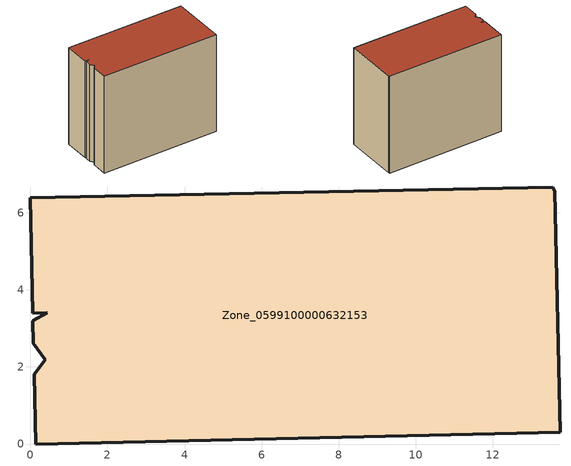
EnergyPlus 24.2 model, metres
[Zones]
Zone_0599100000632153
 floor ground (C_G): 0.38,2.19 0.08,2.62 0.07,3.2 0.44,3.4 0.06,3.4 0,6.39 13.56,6.67 13.61,6.56 13.75,0.3 0.13,0 0.1,1.81 z0
 wall outside (C_F): 0.13,0 13.75,0.3 13.61,6.56 13.56,6.67 0,6.39 0.06,3.4 0.44,3.4 0.07,3.2 0.08,2.62 0.38,2.19 0.1,1.81 0.13,0 z0:11.63
 roof outside (C_R): 0.38,2.19 0.1,1.81 0.13,0 13.75,0.3 13.61,6.56 13.56,6.67 0,6.39 0.06,3.4 0.44,3.4 0.07,3.2 0.08,2.62 z11.63
[BUILDING]
Pand.0599100000632153: North Axis=0; Terrain=City; Loads Convergence Tolerance Value=0.04; Temperature Convergence Tolerance Value=0.4; Solar Distribution=FullExterior; Maximum Number of Warmup Days=25; Minimum Number of Warmup Days=1
[Site:Location]
Rotterdam.The.Hague.AP_ZH_NLD Design_Conditions: Latitude=51.96; Longitude=4.45; Time Zone=1; Elevation=-4.5
[SITE:GROUNDTEMPERATURE:BUILDINGSURFACE]
18, 18, 18, 18, 18, 18, 18, 18, 18, 18, 18, 18
[MATERIAL] Thermal Absorptance=0.9; Solar Absorptance=0.7; Visible Absorptance=0.7
Name | Roughness | Thickness | Conductivity | Density | Specific Heat
G.TI.1946 | MediumSmooth | 0.15 | 1 | 540 | 1210
F.TI.1946 | Rough | 0.3 | 0.857143 | 1920 | 840
R.TI.1946 | MediumRough | 0.2 | 0.1 | 1500 | 1000
[CONSTRUCTION]
C_G: G.TI.1946
C_F: F.TI.1946
C_R: R.TI.1946
[ZONE]
Zone_0599100000632153: Type=1; Multiplier=1; Ceiling Height=Autocalculate; Volume=Autocalculate; Floor Area=autocalculate; Part of Total Floor Area=Yes
[ZONEINFILTRATION:DESIGNFLOWRATE]
Infil_Zone_0599100000632153: Zone or ZoneList or Space or SpaceList=Zone_0599100000632153; Schedule=AlwaysOn; Design Flow Rate Calculation Method=Flow/Area; Flow Rate per Floor Area=0.003; Constant Term Coefficient=1; Temperature Term Coefficient=0; Velocity Term Coefficient=0; Velocity Squared Term Coefficient=0
[HVACTEMPLATE:ZONE:IDEALLOADSAIRSYSTEM]
Zone_0599100000632153: Maximum Heating Supply Air Temperature=50; Minimum Cooling Supply Air Temperature=13; Maximum Heating Supply Air Humidity Ratio=0.0156; Minimum Cooling Supply Air Humidity Ratio=0.0077; Heating Limit=NoLimit; Cooling Limit=NoLimit; Dehumidification Control Type=ConstantSensibleHeatRatio; Cooling Sensible Heat Ratio=0.7; Dehumidification Setpoint=60; Humidification Control Type=None; Humidification Setpoint=30; Outdoor Air Method=None; Outdoor Air Flow Rate per Person=0.00944; Outdoor Air Flow Rate per Zone Floor Area=0; Outdoor Air Flow Rate per Zone=0; Demand Controlled Ventilation Type=None; Outdoor Air Economizer Type=NoEconomizer; Heat Recovery Type=None; Sensible Heat Recovery Effectiveness=0.7; Latent Heat Recovery Effectiveness=0.65
[ZONECONTROL:THERMOSTAT]
ThermostatControl_Zone_0599100000632153: Zone or ZoneList=Zone_0599100000632153; Control Type Schedule=DualSetpointControlType; Control 1=Thermostat_Zone_0599100000632153; Temperature Difference Between Cutout And Setpoint=0
[THERMOSTATSETPOINT:DUALSETPOINT]
Thermostat_Zone_0599100000632153: Heating Setpoint Temperature Schedule=HeatingSetpoint_Zone_0599100000632153; Cooling Setpoint Temperature Schedule=CoolingSetpoint_Zone_0599100000632153
[SCHEDULE:COMPACT]
HeatingSetpoint_Zone_0599100000632153: Through: 12/31, For: AllDays, Until: 24:00, 21
CoolingSetpoint_Zone_0599100000632153: Through: 12/31, For: AllDays, Until: 24:00, 24
DualSetpointControlType: Through: 12/31, For: AllDays, Until: 24:00, 4
AlwaysOn: Through: 12/31, For: AllDays, Until: 24:00, 1
